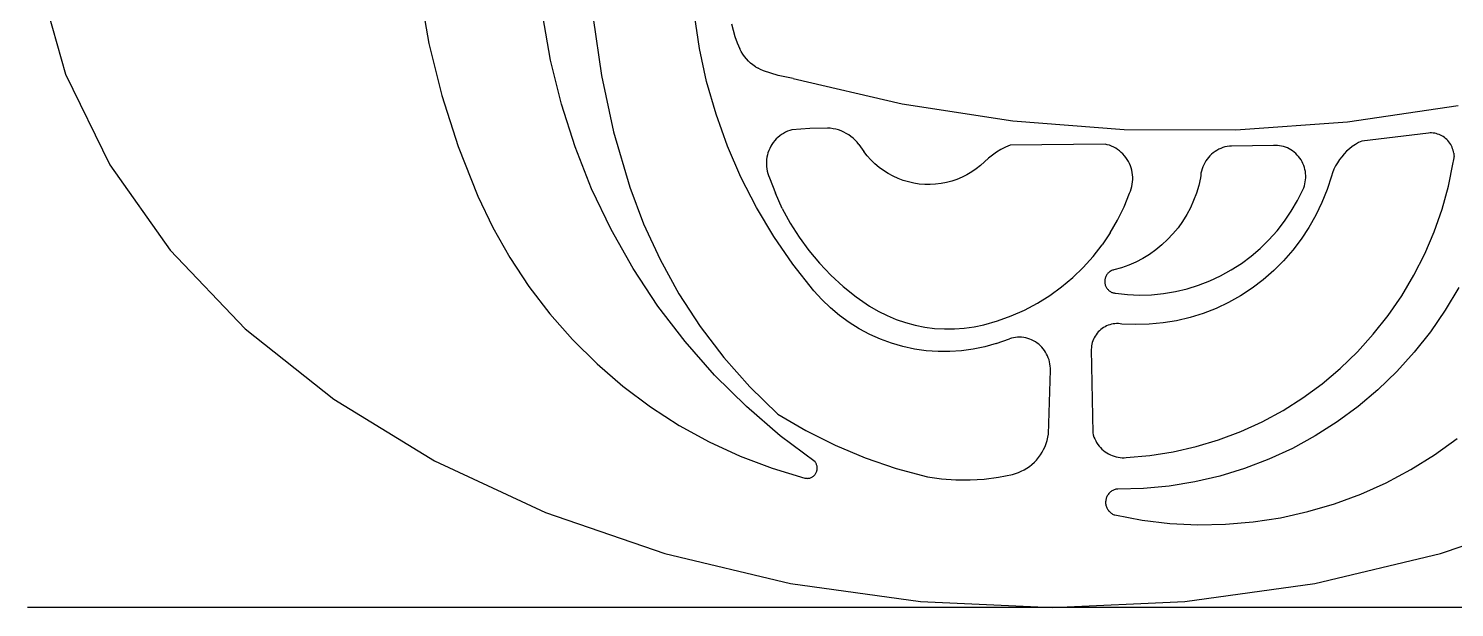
# Model space of a CAD drawing. Extents: x 396092 to 455492, y 17293 to 132793.
# Drawn here: x 416289.6 to 416427.5, y 60901 to 60956.9 of the extents above; entities that cross this region are included whole.
import ezdxf

# ---------------------------------------------------------------- set-up
doc = ezdxf.new("R2010")
doc.units = 0
doc.header["$LTSCALE"] = 1000
doc.header["$MEASUREMENT"] = 0
doc.layers.add('MU', color=34, linetype='Continuous')

msp = doc.modelspace()

# ---------------------------------------------------------------- linework, layer by layer
at = {"layer": 'MU', "color": 37}
for p, q in [((416290.61, 60961.62), (416293.21, 60952.49)), ((416327.43, 60960.56), (416328.33, 60955.45)), ((416340.09, 60953.83), (416339.34, 60958.13)), ((416344.2, 60957.9), (416345.01, 60952.37)), ((416354.48, 60954.96), (416353.99, 60958.21)), ((416357.59, 60957.35), (416357.73, 60956.73)), ((416357.73, 60956.73), (416357.91, 60956.12)), ((416328.33, 60955.45), (416329.58, 60950.42)), ((416357.91, 60956.12), (416358.13, 60955.52)), ((416358.13, 60955.52), (416358.39, 60954.93)), ((416341.14, 60949.6), (416340.09, 60953.83)), ((416355.18, 60951.76), (416354.48, 60954.96)), ((416358.52, 60954.67), (416358.39, 60954.93)), ((416358.67, 60954.42), (416358.52, 60954.67)), ((416358.84, 60954.19), (416358.67, 60954.42)), ((416359.02, 60953.96), (416358.84, 60954.19)), ((416359.22, 60953.75), (416359.02, 60953.96)), ((416359.43, 60953.55), (416359.22, 60953.75)), ((416293.21, 60952.49), (416297.48, 60943.73)), ((416345.01, 60952.37), (416346.19, 60946.92)), ((416359.66, 60953.37), (416359.43, 60953.55)), ((416359.9, 60953.2), (416359.66, 60953.37)), ((416359.9, 60953.2), (416360.15, 60953.05)), ((416360.4, 60952.93), (416360.15, 60953.05)), ((416360.67, 60952.82), (416360.4, 60952.93)), ((416362.09, 60952.37), (416360.67, 60952.82)), ((416363.54, 60952.06), (416362.09, 60952.37)), ((416356.09, 60948.61), (416355.18, 60951.76)), ((416363.54, 60952.06), (416374.08, 60949.63)), ((416329.58, 60950.42), (416331.16, 60945.49)), ((416342.46, 60945.45), (416341.14, 60949.6)), ((416374.08, 60949.63), (416384.77, 60947.98)), ((416357.19, 60945.52), (416356.09, 60948.61)), ((416417.13, 60947.88), (416427.83, 60949.45)), ((416346.19, 60946.92), (416347.74, 60941.56)), ((416362.61, 60946.76), (416362.42, 60946.65)), ((416362.8, 60946.87), (416362.61, 60946.76)), ((416363.01, 60946.96), (416362.8, 60946.87)), ((416363.21, 60947.03), (416363.01, 60946.96)), ((416363.42, 60947.1), (416363.21, 60947.03)), ((416365.14, 60947.24), (416363.42, 60947.1)), ((416366.86, 60947.26), (416365.14, 60947.24)), ((416367.13, 60947.25), (416366.86, 60947.26)), ((416367.4, 60947.21), (416367.13, 60947.25)), ((416367.67, 60947.16), (416367.4, 60947.21)), ((416367.93, 60947.09), (416367.67, 60947.16)), ((416368.19, 60947), (416367.93, 60947.09)), ((416368.44, 60946.89), (416368.19, 60947)), ((416368.68, 60946.76), (416368.44, 60946.89)), ((416368.91, 60946.62), (416368.68, 60946.76)), ((416384.77, 60947.98), (416395.54, 60947.14)), ((416395.54, 60947.14), (416406.35, 60947.11)), ((416406.35, 60947.11), (416417.13, 60947.88)), ((416424.96, 60946.78), (416418.52, 60946.02)), ((416425.11, 60946.8), (416424.96, 60946.78)), ((416425.26, 60946.8), (416425.11, 60946.8)), ((416425.41, 60946.79), (416425.26, 60946.8)), ((416425.56, 60946.77), (416425.41, 60946.79)), ((416425.7, 60946.74), (416425.56, 60946.77)), ((416425.84, 60946.7), (416425.7, 60946.74)), ((416331.16, 60945.49), (416333.07, 60940.68)), ((416344.06, 60941.4), (416342.46, 60945.45)), ((416358.49, 60942.52), (416357.19, 60945.52)), ((416361.38, 60945.51), (416361.28, 60945.31)), ((416361.49, 60945.7), (416361.38, 60945.51)), ((416361.62, 60945.88), (416361.49, 60945.7)), ((416361.76, 60946.06), (416361.62, 60945.88)), ((416361.91, 60946.22), (416361.76, 60946.06)), ((416362.07, 60946.37), (416361.91, 60946.22)), ((416362.24, 60946.52), (416362.07, 60946.37)), ((416362.42, 60946.65), (416362.24, 60946.52)), ((416369.13, 60946.46), (416368.91, 60946.62)), ((416369.34, 60946.29), (416369.13, 60946.46)), ((416369.54, 60946.1), (416369.34, 60946.29)), ((416369.73, 60945.9), (416369.54, 60946.1)), ((416369.9, 60945.68), (416369.73, 60945.9)), ((416369.9, 60945.68), (416370.36, 60945.01)), ((416384.07, 60945.43), (416383.63, 60945.21)), ((416384.52, 60945.63), (416384.07, 60945.43)), ((416393.69, 60945.73), (416384.52, 60945.63)), ((416393.91, 60945.67), (416393.69, 60945.73)), ((416394.12, 60945.61), (416393.91, 60945.67)), ((416394.33, 60945.53), (416394.12, 60945.61)), ((416394.53, 60945.43), (416394.33, 60945.53)), ((416394.73, 60945.32), (416394.53, 60945.43)), ((416405.09, 60945.39), (416404.89, 60945.31)), ((416405.29, 60945.45), (416405.09, 60945.39)), ((416405.5, 60945.49), (416405.29, 60945.45)), ((416405.71, 60945.53), (416405.5, 60945.49)), ((416405.92, 60945.54), (416405.71, 60945.53)), ((416409.98, 60945.59), (416405.92, 60945.54)), ((416410.17, 60945.59), (416409.98, 60945.59)), ((416410.37, 60945.58), (416410.17, 60945.59)), ((416410.56, 60945.56), (416410.37, 60945.58)), ((416410.76, 60945.53), (416410.56, 60945.56)), ((416410.95, 60945.48), (416410.76, 60945.53)), ((416411.14, 60945.42), (416410.95, 60945.48)), ((416411.32, 60945.35), (416411.14, 60945.42)), ((416411.5, 60945.26), (416411.32, 60945.35)), ((416417.6, 60945.49), (416417.32, 60945.27)), ((416417.9, 60945.69), (416417.6, 60945.49)), ((416418.2, 60945.87), (416417.9, 60945.69)), ((416418.52, 60946.02), (416418.2, 60945.87)), ((416425.99, 60946.65), (416425.84, 60946.7)), ((416426.12, 60946.59), (416425.99, 60946.65)), ((416426.26, 60946.52), (416426.12, 60946.59)), ((416426.38, 60946.45), (416426.26, 60946.52)), ((416426.51, 60946.36), (416426.38, 60946.45)), ((416426.62, 60946.27), (416426.51, 60946.36)), ((416426.74, 60946.17), (416426.62, 60946.27)), ((416426.84, 60946.06), (416426.74, 60946.17)), ((416426.94, 60945.94), (416426.84, 60946.06)), ((416427.03, 60945.82), (416426.94, 60945.94)), ((416427.11, 60945.69), (416427.03, 60945.82)), ((416427.18, 60945.56), (416427.11, 60945.69)), ((416427.24, 60945.42), (416427.18, 60945.56)), ((416427.3, 60945.28), (416427.24, 60945.42)), ((416360.97, 60944.24), (416360.95, 60944.01)), ((416360.95, 60944.01), (416360.95, 60943.79)), ((416361, 60944.46), (416360.97, 60944.24)), ((416361.05, 60944.68), (416361, 60944.46)), ((416361.11, 60944.89), (416361.05, 60944.68)), ((416361.19, 60945.1), (416361.11, 60944.89)), ((416361.28, 60945.31), (416361.19, 60945.1)), ((416370.69, 60944.59), (416370.36, 60945.01)), ((416371.05, 60944.19), (416370.69, 60944.59)), ((416371.44, 60943.82), (416371.05, 60944.19)), ((416381.66, 60943.67), (416382.42, 60944.36)), ((416382.8, 60944.67), (416382.42, 60944.36)), ((416383.21, 60944.95), (416382.8, 60944.67)), ((416383.63, 60945.21), (416383.21, 60944.95)), ((416394.91, 60945.2), (416394.73, 60945.32)), ((416395.09, 60945.07), (416394.91, 60945.2)), ((416395.26, 60944.92), (416395.09, 60945.07)), ((416395.42, 60944.77), (416395.26, 60944.92)), ((416395.57, 60944.6), (416395.42, 60944.77)), ((416395.71, 60944.42), (416395.57, 60944.6)), ((416395.84, 60944.23), (416395.71, 60944.42)), ((416395.95, 60944.04), (416395.84, 60944.23)), ((416396.05, 60943.84), (416395.95, 60944.04)), ((416403.44, 60944.1), (416403.33, 60943.92)), ((416403.56, 60944.28), (416403.44, 60944.1)), ((416403.7, 60944.44), (416403.56, 60944.28)), ((416403.84, 60944.6), (416403.7, 60944.44)), ((416403.99, 60944.75), (416403.84, 60944.6)), ((416404.16, 60944.88), (416403.99, 60944.75)), ((416404.33, 60945.01), (416404.16, 60944.88)), ((416404.51, 60945.12), (416404.33, 60945.01)), ((416404.7, 60945.22), (416404.51, 60945.12)), ((416404.89, 60945.31), (416404.7, 60945.22)), ((416411.67, 60945.16), (416411.5, 60945.26)), ((416411.83, 60945.06), (416411.67, 60945.16)), ((416411.99, 60944.94), (416411.83, 60945.06)), ((416412.14, 60944.81), (416411.99, 60944.94)), ((416412.28, 60944.67), (416412.14, 60944.81)), ((416412.41, 60944.52), (416412.28, 60944.67)), ((416412.53, 60944.36), (416412.41, 60944.52)), ((416412.64, 60944.19), (416412.53, 60944.36)), ((416412.74, 60944.02), (416412.64, 60944.19)), ((416412.83, 60943.84), (416412.74, 60944.02)), ((416416.35, 60944.23), (416416.16, 60943.93)), ((416416.57, 60944.51), (416416.35, 60944.23)), ((416416.8, 60944.78), (416416.57, 60944.51)), ((416417.05, 60945.04), (416416.8, 60944.78)), ((416417.32, 60945.27), (416417.05, 60945.04)), ((416427.34, 60945.14), (416427.3, 60945.28)), ((416427.38, 60944.99), (416427.34, 60945.14)), ((416427.36, 60943.94), (416427.39, 60944.09)), ((416427.41, 60944.84), (416427.38, 60944.99)), ((416427.39, 60944.09), (416427.41, 60944.24)), ((416427.41, 60944.84), (416427.42, 60944.69)), ((416427.41, 60944.24), (416427.43, 60944.39)), ((416427.42, 60944.69), (416427.43, 60944.54)), ((416427.43, 60944.39), (416427.43, 60944.54)), ((416297.48, 60943.73), (416303.31, 60935.48)), ((416360.95, 60943.79), (416360.96, 60943.56)), ((416360.96, 60943.56), (416360.99, 60943.34)), ((416360.99, 60943.34), (416361.03, 60943.12)), ((416361.03, 60943.12), (416361.09, 60942.9)), ((416361.09, 60942.9), (416361.16, 60942.69)), ((416361.16, 60942.69), (416361.24, 60942.48)), ((416371.85, 60943.48), (416371.44, 60943.82)), ((416372.28, 60943.16), (416371.85, 60943.48)), ((416372.73, 60942.88), (416372.28, 60943.16)), ((416373.2, 60942.63), (416372.73, 60942.88)), ((416373.68, 60942.41), (416373.2, 60942.63)), ((416380.34, 60942.77), (416379.87, 60942.53)), ((416380.8, 60943.04), (416380.34, 60942.77)), ((416381.24, 60943.34), (416380.8, 60943.04)), ((416381.66, 60943.67), (416381.24, 60943.34)), ((416396.14, 60943.63), (416396.05, 60943.84)), ((416396.21, 60943.42), (416396.14, 60943.63)), ((416396.27, 60943.2), (416396.21, 60943.42)), ((416396.32, 60942.98), (416396.27, 60943.2)), ((416396.35, 60942.75), (416396.32, 60942.98)), ((416396.37, 60942.52), (416396.35, 60942.75)), ((416402.94, 60942.69), (416402.92, 60942.48)), ((416402.97, 60942.91), (416402.94, 60942.69)), ((416403.01, 60943.12), (416402.97, 60942.91)), ((416403.07, 60943.33), (416403.01, 60943.12)), ((416403.15, 60943.53), (416403.07, 60943.33)), ((416403.23, 60943.73), (416403.15, 60943.53)), ((416403.33, 60943.92), (416403.23, 60943.73)), ((416412.9, 60943.66), (416412.83, 60943.84)), ((416412.97, 60943.47), (416412.9, 60943.66)), ((416413.02, 60943.27), (416412.97, 60943.47)), ((416413.06, 60943.08), (416413.02, 60943.27)), ((416413.08, 60942.88), (416413.06, 60943.08)), ((416413.1, 60942.68), (416413.08, 60942.88)), ((416413.1, 60942.48), (416413.1, 60942.68)), ((416415.58, 60942.62), (416415.16, 60941.33)), ((416415.69, 60942.96), (416415.58, 60942.62)), ((416415.82, 60943.29), (416415.69, 60942.96)), ((416415.98, 60943.62), (416415.82, 60943.29)), ((416416.16, 60943.93), (416415.98, 60943.62)), ((416426.89, 60941.67), (416427.36, 60943.94)), ((416345.94, 60937.48), (416344.06, 60941.4)), ((416347.74, 60941.56), (416349.08, 60938.01)), ((416359.99, 60939.61), (416358.49, 60942.52)), ((416361.24, 60942.48), (416361.82, 60940.97)), ((416374.18, 60942.22), (416373.68, 60942.41)), ((416374.69, 60942.07), (416374.18, 60942.22)), ((416375.2, 60941.95), (416374.69, 60942.07)), ((416375.73, 60941.87), (416375.2, 60941.95)), ((416376.26, 60941.83), (416375.73, 60941.87)), ((416376.79, 60941.82), (416376.26, 60941.83)), ((416377.31, 60941.85), (416376.79, 60941.82)), ((416377.84, 60941.91), (416377.31, 60941.85)), ((416378.36, 60942.01), (416377.84, 60941.91)), ((416378.87, 60942.15), (416378.36, 60942.01)), ((416379.38, 60942.32), (416378.87, 60942.15)), ((416379.87, 60942.53), (416379.38, 60942.32)), ((416396.15, 60941.19), (416396.22, 60941.4)), ((416396.22, 60941.4), (416396.28, 60941.62)), ((416396.28, 60941.62), (416396.32, 60941.85)), ((416396.32, 60941.85), (416396.35, 60942.07)), ((416396.35, 60942.07), (416396.37, 60942.3)), ((416396.37, 60942.3), (416396.37, 60942.52)), ((416402.75, 60941.73), (416402.53, 60941)), ((416402.92, 60942.48), (416402.75, 60941.73)), ((416412.29, 60940.26), (416412.82, 60941.32)), ((416412.82, 60941.32), (416412.9, 60941.5)), ((416412.9, 60941.5), (416412.96, 60941.69)), ((416412.96, 60941.69), (416413.01, 60941.88)), ((416413.01, 60941.88), (416413.05, 60942.08)), ((416413.05, 60942.08), (416413.08, 60942.28)), ((416413.08, 60942.28), (416413.1, 60942.48)), ((416415.16, 60941.33), (416414.65, 60940.07)), ((416426.27, 60939.43), (416426.89, 60941.67)), ((416333.07, 60940.68), (416334.52, 60937.67)), ((416362.49, 60939.51), (416361.82, 60940.97)), ((416395.53, 60939.66), (416396.07, 60940.98)), ((416396.07, 60940.98), (416396.15, 60941.19)), ((416402.26, 60940.28), (416401.95, 60939.58)), ((416402.53, 60941), (416402.26, 60940.28)), ((416411.7, 60939.24), (416412.29, 60940.26)), ((416414.65, 60940.07), (416414.07, 60938.85)), ((416361.66, 60936.8), (416359.99, 60939.61)), ((416362.49, 60939.51), (416363.26, 60938.1)), ((416394.9, 60938.38), (416395.53, 60939.66)), ((416401.59, 60938.91), (416401.19, 60938.26)), ((416401.95, 60939.58), (416401.59, 60938.91)), ((416411.04, 60938.27), (416411.7, 60939.24)), ((416414.07, 60938.85), (416413.4, 60937.67)), ((416425.5, 60937.24), (416426.27, 60939.43)), ((416334.52, 60937.67), (416336.16, 60934.76)), ((416348.08, 60933.7), (416345.94, 60937.48)), ((416349.08, 60938.01), (416350.67, 60934.57)), ((416363.26, 60938.1), (416364.12, 60936.74)), ((416394.19, 60937.16), (416393.4, 60935.98)), ((416394.19, 60937.16), (416394.9, 60938.38)), ((416400.75, 60937.64), (416400.26, 60937.05)), ((416401.19, 60938.26), (416400.75, 60937.64)), ((416409.53, 60936.47), (416410.32, 60937.34)), ((416410.32, 60937.34), (416411.04, 60938.27)), ((416413.4, 60937.67), (416412.66, 60936.54)), ((416424.6, 60935.11), (416425.5, 60937.24)), ((416363.51, 60934.12), (416361.66, 60936.8)), ((416364.12, 60936.74), (416365.06, 60935.44)), ((416392.53, 60934.86), (416393.4, 60935.98)), ((416399.19, 60935.98), (416398.6, 60935.51)), ((416399.74, 60936.5), (416399.19, 60935.98)), ((416400.26, 60937.05), (416399.74, 60936.5)), ((416408.7, 60935.65), (416409.53, 60936.47)), ((416412.66, 60936.54), (416411.84, 60935.47)), ((416303.31, 60935.48), (416310.58, 60927.89)), ((416336.16, 60934.76), (416338, 60931.97)), ((416350.67, 60934.57), (416352.5, 60931.25)), ((416365.06, 60935.44), (416366.09, 60934.21)), ((416391.58, 60933.81), (416392.53, 60934.86)), ((416396.67, 60934.33), (416395.98, 60934.03)), ((416397.34, 60934.68), (416396.67, 60934.33)), ((416397.98, 60935.07), (416397.34, 60934.68)), ((416398.6, 60935.51), (416397.98, 60935.07)), ((416406.87, 60934.19), (416407.81, 60934.89)), ((416407.81, 60934.89), (416408.7, 60935.65)), ((416410.96, 60934.45), (416410.01, 60933.5)), ((416411.84, 60935.47), (416410.96, 60934.45)), ((416423.55, 60933.05), (416424.6, 60935.11)), ((416350.47, 60930.08), (416348.08, 60933.7)), ((416365.54, 60931.56), (416363.51, 60934.12)), ((416366.09, 60934.21), (416367.2, 60933.06)), ((416367.2, 60933.06), (416368.37, 60931.98)), ((416390.57, 60932.83), (416391.58, 60933.81)), ((416393.8, 60932.99), (416393.76, 60932.92)), ((416393.83, 60933.06), (416393.8, 60932.99)), ((416393.88, 60933.12), (416393.83, 60933.06)), ((416393.92, 60933.18), (416393.88, 60933.12)), ((416393.97, 60933.24), (416393.92, 60933.18)), ((416394.02, 60933.29), (416393.97, 60933.24)), ((416394.08, 60933.34), (416394.02, 60933.29)), ((416394.14, 60933.39), (416394.08, 60933.34)), ((416394.2, 60933.43), (416394.14, 60933.39)), ((416394.27, 60933.47), (416394.2, 60933.43)), ((416394.33, 60933.5), (416394.27, 60933.47)), ((416394.4, 60933.53), (416394.33, 60933.5)), ((416394.47, 60933.55), (416394.4, 60933.53)), ((416394.55, 60933.57), (416394.47, 60933.55)), ((416395.27, 60933.77), (416394.55, 60933.57)), ((416395.98, 60934.03), (416395.27, 60933.77)), ((416403.81, 60932.5), (416404.87, 60932.99)), ((416404.87, 60932.99), (416405.89, 60933.56)), ((416405.89, 60933.56), (416406.87, 60934.19)), ((416410.01, 60933.5), (416408.99, 60932.62)), ((416422.37, 60931.06), (416423.55, 60933.05)), ((416338, 60931.97), (416340.02, 60929.32)), ((416366.31, 60930.71), (416365.54, 60931.56)), ((416368.37, 60931.98), (416369.62, 60930.98)), ((416388.35, 60931.09), (416389.49, 60931.92)), ((416389.49, 60931.92), (416390.57, 60932.83)), ((416393.68, 60932.63), (416393.67, 60932.56)), ((416393.67, 60932.56), (416393.67, 60932.48)), ((416393.67, 60932.48), (416393.67, 60932.41)), ((416393.67, 60932.41), (416393.67, 60932.33)), ((416393.67, 60932.33), (416393.68, 60932.26)), ((416393.69, 60932.71), (416393.68, 60932.63)), ((416393.68, 60932.26), (416393.7, 60932.18)), ((416393.71, 60932.78), (416393.69, 60932.71)), ((416393.7, 60932.18), (416393.72, 60932.11)), ((416393.74, 60932.85), (416393.71, 60932.78)), ((416393.72, 60932.11), (416393.74, 60932.04)), ((416393.76, 60932.92), (416393.74, 60932.85)), ((416393.74, 60932.04), (416393.77, 60931.97)), ((416393.77, 60931.97), (416393.81, 60931.9)), ((416393.81, 60931.9), (416393.84, 60931.83)), ((416393.84, 60931.83), (416393.89, 60931.77)), ((416393.89, 60931.77), (416393.93, 60931.71)), ((416393.93, 60931.71), (416393.98, 60931.66)), ((416393.98, 60931.66), (416394.04, 60931.6)), ((416394.04, 60931.6), (416394.09, 60931.56)), ((416394.09, 60931.56), (416394.15, 60931.51)), ((416400.49, 60931.47), (416401.62, 60931.74)), ((416401.62, 60931.74), (416402.73, 60932.08)), ((416402.73, 60932.08), (416403.81, 60932.5)), ((416407.92, 60931.81), (416406.8, 60931.07)), ((416408.99, 60932.62), (416407.92, 60931.81)), ((416427.89, 60931.87), (416426.59, 60929.69)), ((416352.5, 60931.25), (416354.56, 60928.09)), ((416367.14, 60929.91), (416366.31, 60930.71)), ((416369.62, 60930.98), (416370.93, 60930.07)), ((416385.92, 60929.69), (416387.16, 60930.35)), ((416387.16, 60930.35), (416388.35, 60931.09)), ((416394.15, 60931.51), (416394.22, 60931.47)), ((416394.22, 60931.47), (416394.28, 60931.43)), ((416394.28, 60931.43), (416394.35, 60931.4)), ((416394.35, 60931.4), (416394.42, 60931.38)), ((416394.42, 60931.38), (416394.49, 60931.35)), ((416394.49, 60931.35), (416394.56, 60931.34)), ((416394.56, 60931.34), (416394.64, 60931.33)), ((416394.64, 60931.33), (416394.71, 60931.32)), ((416394.71, 60931.32), (416395.87, 60931.19)), ((416395.87, 60931.19), (416397.02, 60931.14)), ((416397.02, 60931.14), (416398.18, 60931.17)), ((416398.18, 60931.17), (416399.34, 60931.28)), ((416399.34, 60931.28), (416400.49, 60931.47)), ((416405.63, 60930.42), (416404.43, 60929.85)), ((416406.8, 60931.07), (416405.63, 60930.42)), ((416421.06, 60929.16), (416422.37, 60931.06)), ((416340.02, 60929.32), (416342.22, 60926.83)), ((416353.09, 60926.64), (416350.47, 60930.08)), ((416368.03, 60929.17), (416367.14, 60929.91)), ((416368.96, 60928.49), (416368.03, 60929.17)), ((416370.93, 60930.07), (416371.76, 60929.58)), ((416371.76, 60929.58), (416372.62, 60929.16)), ((416372.62, 60929.16), (416373.5, 60928.79)), ((416383.31, 60928.65), (416384.63, 60929.12)), ((416384.63, 60929.12), (416385.92, 60929.69)), ((416401.91, 60928.96), (416400.61, 60928.66)), ((416403.18, 60929.36), (416401.91, 60928.96)), ((416404.43, 60929.85), (416403.18, 60929.36)), ((416419.63, 60927.35), (416421.06, 60929.16)), ((416426.59, 60929.69), (416425.16, 60927.6)), ((416310.58, 60927.89), (416319.15, 60921.07)), ((416354.56, 60928.09), (416356.85, 60925.09)), ((416369.93, 60927.88), (416368.96, 60928.49)), ((416370.94, 60927.34), (416369.93, 60927.88)), ((416373.5, 60928.79), (416374.41, 60928.48)), ((416374.41, 60928.48), (416375.33, 60928.23)), ((416375.33, 60928.23), (416376.27, 60928.04)), ((416376.27, 60928.04), (416377.22, 60927.92)), ((416377.22, 60927.92), (416378.17, 60927.86)), ((416378.17, 60927.86), (416379.13, 60927.87)), ((416379.13, 60927.87), (416380.08, 60927.94)), ((416380.08, 60927.94), (416381.03, 60928.07)), ((416381.03, 60928.07), (416381.97, 60928.26)), ((416381.97, 60928.26), (416383.31, 60928.65)), ((416392.93, 60927.45), (416392.83, 60927.31)), ((416393.04, 60927.57), (416392.93, 60927.45)), ((416393.16, 60927.69), (416393.04, 60927.57)), ((416393.28, 60927.8), (416393.16, 60927.69)), ((416393.42, 60927.91), (416393.28, 60927.8)), ((416393.55, 60928), (416393.42, 60927.91)), ((416393.7, 60928.08), (416393.55, 60928)), ((416393.85, 60928.16), (416393.7, 60928.08)), ((416394, 60928.22), (416393.85, 60928.16)), ((416394.16, 60928.27), (416394, 60928.22)), ((416394.32, 60928.32), (416394.16, 60928.27)), ((416394.48, 60928.35), (416394.32, 60928.32)), ((416394.65, 60928.37), (416394.48, 60928.35)), ((416394.81, 60928.38), (416394.65, 60928.37)), ((416394.98, 60928.38), (416394.81, 60928.38)), ((416395.15, 60928.36), (416394.98, 60928.38)), ((416395.31, 60928.34), (416395.15, 60928.36)), ((416396.64, 60928.28), (416395.31, 60928.34)), ((416397.97, 60928.31), (416396.64, 60928.28)), ((416399.3, 60928.44), (416397.97, 60928.31)), ((416400.61, 60928.66), (416399.3, 60928.44)), ((416425.16, 60927.6), (416423.59, 60925.62)), ((416342.22, 60926.83), (416344.58, 60924.49)), ((416355.95, 60923.39), (416353.09, 60926.64)), ((416371.99, 60926.87), (416370.94, 60927.34)), ((416373.06, 60926.48), (416371.99, 60926.87)), ((416374.16, 60926.16), (416373.06, 60926.48)), ((416375.28, 60925.92), (416374.16, 60926.16)), ((416382.08, 60926.15), (416380.96, 60925.91)), ((416383.18, 60926.46), (416382.08, 60926.15)), ((416383.18, 60926.46), (416384.45, 60926.92)), ((416384.64, 60926.98), (416384.45, 60926.92)), ((416384.84, 60927.02), (416384.64, 60926.98)), ((416385.03, 60927.05), (416384.84, 60927.02)), ((416385.23, 60927.06), (416385.03, 60927.05)), ((416385.43, 60927.07), (416385.23, 60927.06)), ((416385.63, 60927.06), (416385.43, 60927.07)), ((416385.83, 60927.03), (416385.63, 60927.06)), ((416386.03, 60926.99), (416385.83, 60927.03)), ((416386.22, 60926.94), (416386.03, 60926.99)), ((416386.41, 60926.88), (416386.22, 60926.94)), ((416386.6, 60926.8), (416386.41, 60926.88)), ((416386.78, 60926.71), (416386.6, 60926.8)), ((416386.96, 60926.61), (416386.78, 60926.71)), ((416387.12, 60926.5), (416386.96, 60926.61)), ((416387.28, 60926.38), (416387.12, 60926.5)), ((416387.43, 60926.25), (416387.28, 60926.38)), ((416387.58, 60926.1), (416387.43, 60926.25)), ((416387.71, 60925.95), (416387.58, 60926.1)), ((416392.37, 60926.06), (416392.36, 60925.89)), ((416392.39, 60926.23), (416392.37, 60926.06)), ((416392.42, 60926.39), (416392.39, 60926.23)), ((416392.46, 60926.56), (416392.42, 60926.39)), ((416392.52, 60926.72), (416392.46, 60926.56)), ((416392.58, 60926.87), (416392.52, 60926.72)), ((416392.65, 60927.02), (416392.58, 60926.87)), ((416392.74, 60927.17), (416392.65, 60927.02)), ((416392.83, 60927.31), (416392.74, 60927.17)), ((416418.09, 60925.64), (416419.63, 60927.35)), ((416356.85, 60925.09), (416359.36, 60922.27)), ((416376.41, 60925.76), (416375.28, 60925.92)), ((416377.55, 60925.68), (416376.41, 60925.76)), ((416378.69, 60925.68), (416377.55, 60925.68)), ((416379.83, 60925.75), (416378.69, 60925.68)), ((416380.96, 60925.91), (416379.83, 60925.75)), ((416387.83, 60925.79), (416387.71, 60925.95)), ((416387.94, 60925.62), (416387.83, 60925.79)), ((416388.05, 60925.44), (416387.94, 60925.62)), ((416388.14, 60925.26), (416388.05, 60925.44)), ((416388.21, 60925.07), (416388.14, 60925.26)), ((416388.28, 60924.88), (416388.21, 60925.07)), ((416388.33, 60924.68), (416388.28, 60924.88)), ((416388.37, 60924.48), (416388.33, 60924.68)), ((416392.36, 60925.89), (416392.51, 60917.81)), ((416416.43, 60924.05), (416418.09, 60925.64)), ((416423.59, 60925.62), (416421.89, 60923.75)), ((416344.58, 60924.49), (416347.09, 60922.32)), ((416359.02, 60920.36), (416355.95, 60923.39)), ((416388.22, 60917.7), (416388.41, 60923.87)), ((416388.4, 60924.28), (416388.37, 60924.48)), ((416388.41, 60924.07), (416388.4, 60924.28)), ((416388.41, 60923.87), (416388.41, 60924.07)), ((416414.68, 60922.57), (416416.43, 60924.05)), ((416421.89, 60923.75), (416420.08, 60921.99)), ((416347.09, 60922.32), (416349.75, 60920.34)), ((416359.36, 60922.27), (416362.06, 60919.64)), ((416412.83, 60921.21), (416414.68, 60922.57)), ((416420.08, 60921.99), (416418.16, 60920.37)), ((416319.15, 60921.07), (416328.88, 60915.12)), ((416410.9, 60919.99), (416412.83, 60921.21)), ((416349.75, 60920.34), (416352.53, 60918.55)), ((416362.29, 60917.54), (416359.02, 60920.36)), ((416362.06, 60919.64), (416364.78, 60918.04)), ((416408.89, 60918.9), (416410.9, 60919.99)), ((416418.16, 60920.37), (416416.13, 60918.88)), ((416352.53, 60918.55), (416355.43, 60916.95)), ((416364.78, 60918.04), (416367.6, 60916.63)), ((416392.51, 60917.81), (416392.56, 60917.62)), ((416404.67, 60917.15), (416406.81, 60917.95)), ((416406.81, 60917.95), (416408.89, 60918.9)), ((416416.13, 60918.88), (416414.01, 60917.53)), ((416355.43, 60916.95), (416358.42, 60915.57)), ((416365.66, 60915.02), (416362.29, 60917.54)), ((416367.6, 60916.63), (416370.51, 60915.4)), ((416387.76, 60916.23), (416387.89, 60916.51)), ((416387.89, 60916.51), (416388.01, 60916.8)), ((416388.01, 60916.8), (416388.1, 60917.09)), ((416388.1, 60917.09), (416388.17, 60917.4)), ((416388.17, 60917.4), (416388.22, 60917.7)), ((416392.56, 60917.62), (416392.62, 60917.42)), ((416392.62, 60917.42), (416392.7, 60917.24)), ((416392.7, 60917.24), (416392.79, 60917.06)), ((416392.79, 60917.06), (416392.88, 60916.88)), ((416392.88, 60916.88), (416392.99, 60916.71)), ((416392.99, 60916.71), (416393.12, 60916.55)), ((416393.12, 60916.55), (416393.25, 60916.4)), ((416393.25, 60916.4), (416393.39, 60916.26)), ((416400.27, 60915.98), (416402.49, 60916.49)), ((416402.49, 60916.49), (416404.67, 60917.15)), ((416414.01, 60917.53), (416411.81, 60916.32)), ((416425.55, 60915.7), (416427.75, 60917.28)), ((416328.88, 60915.12), (416339.6, 60910.12)), ((416358.42, 60915.57), (416361.51, 60914.4)), ((416365.7, 60914.97), (416365.66, 60915.02)), ((416370.51, 60915.4), (416373.49, 60914.38)), ((416386.86, 60914.98), (416387.07, 60915.2)), ((416387.07, 60915.2), (416387.27, 60915.44)), ((416387.27, 60915.44), (416387.45, 60915.69)), ((416387.45, 60915.69), (416387.62, 60915.95)), ((416387.62, 60915.95), (416387.76, 60916.23)), ((416393.39, 60916.26), (416393.54, 60916.12)), ((416393.54, 60916.12), (416393.69, 60916)), ((416393.69, 60916), (416393.86, 60915.89)), ((416393.86, 60915.89), (416394.03, 60915.79)), ((416394.03, 60915.79), (416394.21, 60915.7)), ((416394.21, 60915.7), (416394.39, 60915.62)), ((416394.39, 60915.62), (416394.58, 60915.56)), ((416394.58, 60915.56), (416394.77, 60915.5)), ((416394.77, 60915.5), (416394.96, 60915.46)), ((416394.96, 60915.46), (416395.16, 60915.44)), ((416395.16, 60915.44), (416395.36, 60915.42)), ((416395.36, 60915.42), (416395.55, 60915.42)), ((416395.55, 60915.42), (416395.75, 60915.44)), ((416395.75, 60915.44), (416398.02, 60915.63)), ((416398.02, 60915.63), (416400.27, 60915.98)), ((416409.53, 60915.27), (416407.19, 60914.38)), ((416411.81, 60916.32), (416409.53, 60915.27)), ((416423.25, 60914.28), (416425.55, 60915.7)), ((416361.51, 60914.4), (416364.66, 60913.46)), ((416365.45, 60913.6), (416365.5, 60913.64)), ((416365.5, 60913.64), (416365.55, 60913.68)), ((416365.55, 60913.68), (416365.59, 60913.72)), ((416365.59, 60913.72), (416365.64, 60913.77)), ((416365.64, 60913.77), (416365.68, 60913.82)), ((416365.68, 60913.82), (416365.71, 60913.87)), ((416365.73, 60914.92), (416365.7, 60914.97)), ((416365.71, 60913.87), (416365.75, 60913.93)), ((416365.76, 60914.86), (416365.73, 60914.92)), ((416365.75, 60913.93), (416365.77, 60913.99)), ((416365.79, 60914.8), (416365.76, 60914.86)), ((416365.77, 60913.99), (416365.8, 60914.05)), ((416365.81, 60914.74), (416365.79, 60914.8)), ((416365.8, 60914.05), (416365.82, 60914.11)), ((416365.83, 60914.68), (416365.81, 60914.74)), ((416365.82, 60914.11), (416365.84, 60914.17)), ((416365.85, 60914.62), (416365.83, 60914.68)), ((416365.84, 60914.17), (416365.85, 60914.23)), ((416365.86, 60914.55), (416365.85, 60914.62)), ((416365.85, 60914.23), (416365.86, 60914.3)), ((416365.86, 60914.49), (416365.86, 60914.55)), ((416365.87, 60914.43), (416365.86, 60914.49)), ((416365.86, 60914.3), (416365.87, 60914.36)), ((416365.87, 60914.36), (416365.87, 60914.43)), ((416373.49, 60914.38), (416376.53, 60913.56)), ((416383.38, 60913.54), (416384.74, 60913.81)), ((416384.74, 60913.81), (416385.03, 60913.89)), ((416385.03, 60913.89), (416385.32, 60913.99)), ((416385.32, 60913.99), (416385.6, 60914.11)), ((416385.6, 60914.11), (416385.87, 60914.25)), ((416385.87, 60914.25), (416386.14, 60914.41)), ((416386.14, 60914.41), (416386.39, 60914.58)), ((416386.39, 60914.58), (416386.63, 60914.77)), ((416386.63, 60914.77), (416386.86, 60914.98)), ((416404.8, 60913.65), (416402.37, 60913.08)), ((416407.19, 60914.38), (416404.8, 60913.65)), ((416420.87, 60913.01), (416423.25, 60914.28)), ((416364.66, 60913.46), (416364.72, 60913.44)), ((416364.72, 60913.44), (416364.79, 60913.43)), ((416364.79, 60913.43), (416364.85, 60913.43)), ((416364.85, 60913.43), (416364.91, 60913.42)), ((416364.91, 60913.42), (416364.98, 60913.43)), ((416364.98, 60913.43), (416365.04, 60913.43)), ((416365.04, 60913.43), (416365.1, 60913.45)), ((416365.1, 60913.45), (416365.16, 60913.46)), ((416365.16, 60913.46), (416365.22, 60913.48)), ((416365.22, 60913.48), (416365.28, 60913.5)), ((416365.28, 60913.5), (416365.34, 60913.53)), ((416365.34, 60913.53), (416365.4, 60913.56)), ((416365.4, 60913.56), (416365.45, 60913.6)), ((416376.53, 60913.56), (416377.89, 60913.37)), ((416377.89, 60913.37), (416379.27, 60913.27)), ((416379.27, 60913.27), (416380.64, 60913.27)), ((416380.64, 60913.27), (416382.02, 60913.35)), ((416382.02, 60913.35), (416383.38, 60913.54)), ((416394.44, 60912.26), (416394.36, 60912.22)), ((416394.51, 60912.29), (416394.44, 60912.26)), ((416394.59, 60912.32), (416394.51, 60912.29)), ((416394.67, 60912.35), (416394.59, 60912.32)), ((416394.75, 60912.37), (416394.67, 60912.35)), ((416394.83, 60912.38), (416394.75, 60912.37)), ((416394.92, 60912.39), (416394.83, 60912.38)), ((416397.41, 60912.45), (416394.92, 60912.39)), ((416399.9, 60912.68), (416397.41, 60912.45)), ((416402.37, 60913.08), (416399.9, 60912.68)), ((416418.41, 60911.91), (416420.87, 60913.01)), ((416393.76, 60911.25), (416393.75, 60911.17)), ((416393.75, 60911.17), (416393.75, 60911.08)), ((416393.75, 60911.08), (416393.75, 60911)), ((416393.75, 60911), (416393.76, 60910.91)), ((416393.77, 60911.34), (416393.76, 60911.25)), ((416393.76, 60910.91), (416393.78, 60910.83)), ((416393.79, 60911.42), (416393.77, 60911.34)), ((416393.81, 60911.5), (416393.79, 60911.42)), ((416393.84, 60911.58), (416393.81, 60911.5)), ((416393.87, 60911.66), (416393.84, 60911.58)), ((416393.91, 60911.74), (416393.87, 60911.66)), ((416393.95, 60911.81), (416393.91, 60911.74)), ((416394, 60911.88), (416393.95, 60911.81)), ((416394.05, 60911.95), (416394, 60911.88)), ((416394.1, 60912.01), (416394.05, 60911.95)), ((416394.16, 60912.07), (416394.1, 60912.01)), ((416394.23, 60912.12), (416394.16, 60912.07)), ((416394.29, 60912.17), (416394.23, 60912.12)), ((416394.36, 60912.22), (416394.29, 60912.17)), ((416413.3, 60910.21), (416415.88, 60910.97)), ((416415.88, 60910.97), (416418.41, 60911.91)), ((416339.6, 60910.12), (416351.13, 60906.16)), ((416393.78, 60910.83), (416393.8, 60910.75)), ((416393.8, 60910.75), (416393.83, 60910.67)), ((416393.83, 60910.67), (416393.86, 60910.59)), ((416393.86, 60910.59), (416393.9, 60910.51)), ((416393.9, 60910.51), (416393.94, 60910.44)), ((416393.94, 60910.44), (416393.98, 60910.37)), ((416393.98, 60910.37), (416394.03, 60910.3)), ((416394.03, 60910.3), (416394.09, 60910.24)), ((416394.09, 60910.24), (416394.15, 60910.18)), ((416394.15, 60910.18), (416394.21, 60910.12)), ((416394.21, 60910.12), (416394.28, 60910.07)), ((416394.28, 60910.07), (416394.35, 60910.02)), ((416394.35, 60910.02), (416394.42, 60909.98)), ((416394.42, 60909.98), (416394.49, 60909.94)), ((416394.49, 60909.94), (416394.57, 60909.91)), ((416394.57, 60909.91), (416394.65, 60909.89)), ((416394.65, 60909.89), (416397.29, 60909.39)), ((416408.01, 60909.22), (416410.67, 60909.62)), ((416410.67, 60909.62), (416413.3, 60910.21)), ((416426.13, 60906.16), (416437.66, 60910.12)), ((416397.29, 60909.39), (416399.96, 60909.08)), ((416399.96, 60909.08), (416402.65, 60908.94)), ((416402.65, 60908.94), (416405.34, 60908.99)), ((416405.34, 60908.99), (416408.01, 60909.22)), ((416351.13, 60906.16), (416363.28, 60903.28)), ((416413.98, 60903.28), (416426.13, 60906.16)), ((416363.28, 60903.28), (416375.85, 60901.53)), ((416401.41, 60901.53), (416413.98, 60903.28)), ((416375.85, 60901.53), (416388.63, 60900.95)), ((416388.63, 60900.95), (416401.41, 60901.53)), ((416388.63, 60900.95), (416289.51, 60900.95)), ((416488.73, 60900.95), (416388.63, 60900.95))]:
    msp.add_line(p, q, dxfattribs=at)

doc.saveas('drawing.dxf')
